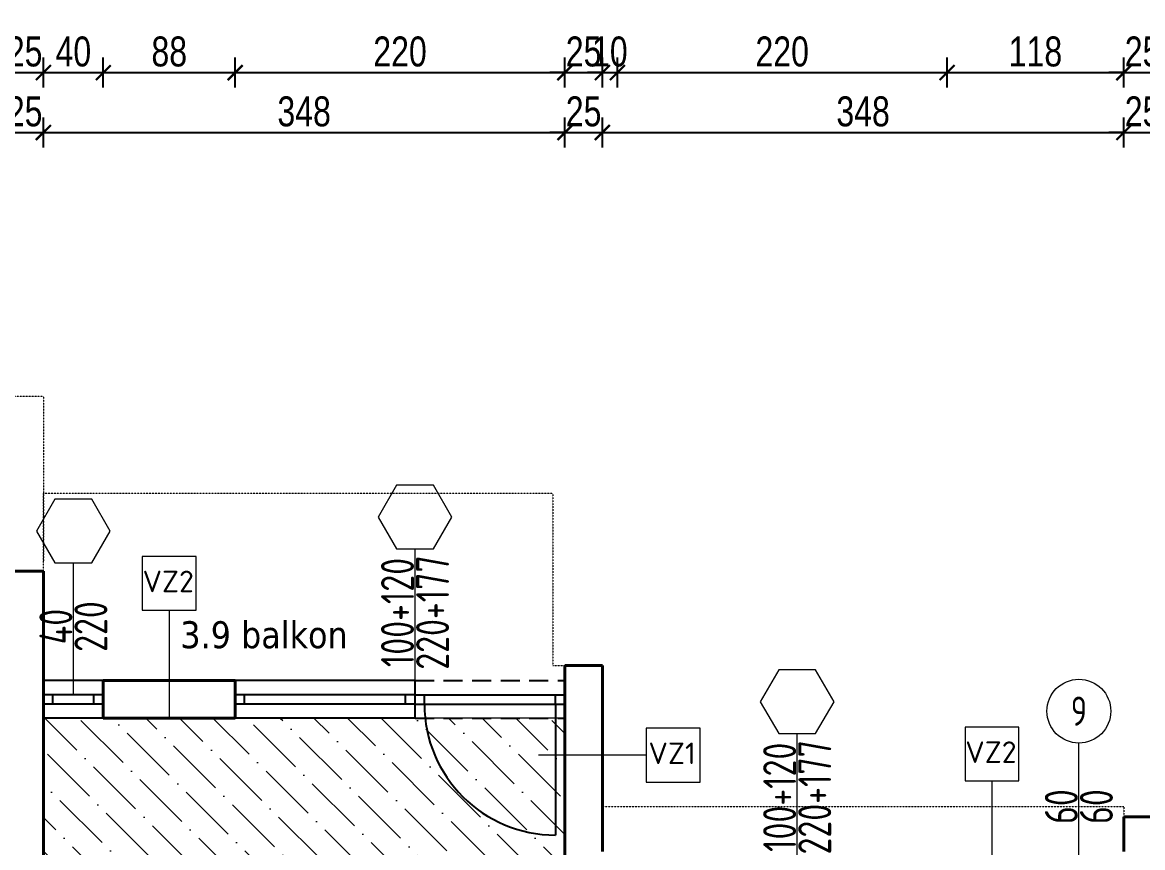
# Model space of a CAD drawing. Header units: millimetres. Extents: x 195897 to 285417, y -229751 to -116129.
# Drawn here: x 222031 to 222779, y -221976 to -221425 of the extents above; entities that cross this region are included whole.
import ezdxf
from ezdxf.enums import TextEntityAlignment as Align

# ---------------------------------------------------------------- set-up
doc = ezdxf.new("R2010")
doc.units = ezdxf.units.MM
doc.header["$PDMODE"] = 2
doc.linetypes.add('HIDDEN', pattern=[0.375, 0.25, -0.125])
doc.linetypes.add('HIDDENX2', pattern=[19.05, 12.7, -6.35])
doc.layers.get('0').update_dxf_attribs({"lineweight": 0})
doc.layers.get('Defpoints').update_dxf_attribs({"color": 250, "lineweight": 0})
for name, color, linetype, lineweight in [('05-podgled-tanko', 144, 'HIDDEN', 0), ('06-hatch_grijano', 30, 'Continuous', 0), ('07-kote', 70, 'Continuous', 9), ('09-oznaka stavke', 1, 'Continuous', 0), ('5-TX', 113, 'Continuous', 5), ('TP_01 - 0.50', 1, 'Continuous', 40)]:
    doc.layers.add(name, color=color, linetype=linetype, lineweight=lineweight)
for name, color, linetype in [('TP_Hidden', 8, 'HIDDENX2'), ('TP_Otvori', 8, 'Continuous'), ('TP_Otvori.block', 8, 'Continuous')]:
    doc.layers.add(name, color=color, linetype=linetype)
doc.styles.add('isocpeur', font='isocpeur.ttf')
doc.styles.add('OPIS', font='hrcom.shx', dxfattribs={"width": 0.8, "height": 20})
doc.styles.add('tahoma10', font='tahoma.ttf', dxfattribs={"height": 2})
doc.dimstyles.new('ISO-25', dxfattribs={"dimtxt": 20, "dimasz": 10, "dimexe": 10, "dimexo": 10, "dimgap": 4, "dimtad": 1, "dimdec": 0, "dimtxsty": 'OPIS', "dimblk": 'ARCHTICK', "dimcen": 10, "dimdle": 10, "dimadec": 0, "dimazin": 0, "dimtfac": 1, "dimtdec": 0, "dimtix": 1, "dimtmove": 0, "dimatfit": 3, "dimldrblk": 'ARCHTICK', "dimfxl": 10, "dimfxlon": 1, "dimarcsym": 0})

# ---------------------------------------------------------------- blocks, each defined once
blk = doc.blocks.new('*U664')
at = {"layer": 'TP_01 - 0.50'}
for p, q in [((0, 0), (0, -30)), ((48, 0), (48, -30))]:
    blk.add_line(p, q, dxfattribs=at)
at = {"layer": 'TP_Otvori'}
for p, q in [((0, 0), (48, 0)), ((0, -11.25), (48, -11.25)), ((7.5, -11.25), (7.5, -18.75)), ((40.5, -11.25), (40.5, -18.75)), ((0, -18.75), (48, -18.75)), ((0, -30), (48, -30))]:
    blk.add_line(p, q, dxfattribs=at)
blk = doc.blocks.new('_ArchTick')
at = {"color": 0, "linetype": 'ByBlock', "lineweight": 0, "const_width": 0.15}
blk.add_lwpolyline([(-0.5, -0.5), (0.5, 0.5)], dxfattribs=at)
blk = doc.blocks.new('*D821')
at = {"layer": '07-kote', "color": 0, "linetype": 'Continuous', "lineweight": -2, "ltscale": 0.5, "transparency": 16777216}
for p, q in [((222020.44, -221508.16), (222020.44, -221488.16)), ((222045.44, -221508.16), (222045.44, -221488.16)), ((222020.44, -221498.16), (222010.44, -221498.16)), ((222020.44, -221498.16), (222045.44, -221498.16)), ((222045.44, -221498.16), (222055.44, -221498.16))]:
    blk.add_line(p, q, dxfattribs=at)
at = {"layer": 'Defpoints', "color": 0, "linetype": 'Continuous', "ltscale": 0.5, "transparency": 16777216}
for p in [(222045.44, -221498.16), (222020.44, -221635.69), (222045.44, -221635.69)]:
    blk.add_point(p, dxfattribs=at)
at = {"layer": '07-kote', "color": 0, "linetype": 'Continuous', "lineweight": -2, "ltscale": 0.5, "transparency": 16777216, "xscale": 10, "yscale": 10, "zscale": 10}
blk.add_blockref('_ArchTick', (222020.44, -221498.16), dxfattribs=at)
at = {"layer": '07-kote', "color": 0, "linetype": 'Continuous', "lineweight": -2, "ltscale": 0.5, "transparency": 16777216, "xscale": 10, "yscale": 10, "zscale": 10, "rotation": 180}
blk.add_blockref('_ArchTick', (222045.44, -221498.16), dxfattribs=at)
at = {"layer": '07-kote', "color": 0, "linetype": 'Continuous', "lineweight": 15, "ltscale": 0.5, "transparency": 16777216, "insert": (222032.94, -221484.16), "char_height": 20, "attachment_point": 5, "style": 'OPIS'}
blk.add_mtext('25', dxfattribs=at)
blk = doc.blocks.new('*D822')
at = {"layer": '07-kote', "color": 0, "linetype": 'Continuous', "lineweight": -2, "ltscale": 0.5, "transparency": 16777216}
for p, q in [((222045.44, -221508.16), (222045.44, -221488.16)), ((222393.44, -221508.16), (222393.44, -221488.16)), ((222035.44, -221498.16), (222403.44, -221498.16))]:
    blk.add_line(p, q, dxfattribs=at)
at = {"layer": 'Defpoints', "color": 0, "linetype": 'Continuous', "ltscale": 0.5, "transparency": 16777216}
for p in [(222393.44, -221498.16), (222045.44, -221635.69), (222393.44, -221697.69)]:
    blk.add_point(p, dxfattribs=at)
at = {"layer": '07-kote', "color": 0, "linetype": 'Continuous', "lineweight": -2, "ltscale": 0.5, "transparency": 16777216, "xscale": 10, "yscale": 10, "zscale": 10, "rotation": 180}
blk.add_blockref('_ArchTick', (222045.44, -221498.16), dxfattribs=at)
at = {"layer": '07-kote', "color": 0, "linetype": 'Continuous', "lineweight": -2, "ltscale": 0.5, "transparency": 16777216, "xscale": 10, "yscale": 10, "zscale": 10}
blk.add_blockref('_ArchTick', (222393.44, -221498.16), dxfattribs=at)
at = {"layer": '07-kote', "color": 0, "linetype": 'Continuous', "lineweight": 15, "ltscale": 0.5, "transparency": 16777216, "insert": (222219.44, -221484.16), "char_height": 20, "attachment_point": 5, "style": 'OPIS'}
blk.add_mtext('348', dxfattribs=at)
blk = doc.blocks.new('*D823')
at = {"layer": '07-kote', "color": 0, "linetype": 'Continuous', "lineweight": -2, "ltscale": 0.5, "transparency": 16777216}
for p, q in [((222393.44, -221508.16), (222393.44, -221488.16)), ((222418.44, -221508.16), (222418.44, -221488.16)), ((222393.44, -221498.16), (222383.44, -221498.16)), ((222393.44, -221498.16), (222418.44, -221498.16)), ((222418.44, -221498.16), (222428.44, -221498.16))]:
    blk.add_line(p, q, dxfattribs=at)
at = {"layer": 'Defpoints', "color": 0, "linetype": 'Continuous', "ltscale": 0.5, "transparency": 16777216}
for p in [(222418.44, -221498.16), (222393.44, -221697.69), (222418.44, -221697.69)]:
    blk.add_point(p, dxfattribs=at)
at = {"layer": '07-kote', "color": 0, "linetype": 'Continuous', "lineweight": -2, "ltscale": 0.5, "transparency": 16777216, "xscale": 10, "yscale": 10, "zscale": 10}
blk.add_blockref('_ArchTick', (222393.44, -221498.16), dxfattribs=at)
at = {"layer": '07-kote', "color": 0, "linetype": 'Continuous', "lineweight": -2, "ltscale": 0.5, "transparency": 16777216, "xscale": 10, "yscale": 10, "zscale": 10, "rotation": 180}
blk.add_blockref('_ArchTick', (222418.44, -221498.16), dxfattribs=at)
at = {"layer": '07-kote', "color": 0, "linetype": 'Continuous', "lineweight": 15, "ltscale": 0.5, "transparency": 16777216, "insert": (222405.94, -221484.16), "char_height": 20, "attachment_point": 5, "style": 'OPIS'}
blk.add_mtext('25', dxfattribs=at)
blk = doc.blocks.new('*D824')
at = {"layer": '07-kote', "color": 0, "linetype": 'Continuous', "lineweight": -2, "ltscale": 0.5, "transparency": 16777216}
for p, q in [((222418.44, -221508.16), (222418.44, -221488.16)), ((222766.44, -221508.16), (222766.44, -221488.16)), ((222408.44, -221498.16), (222776.44, -221498.16))]:
    blk.add_line(p, q, dxfattribs=at)
at = {"layer": 'Defpoints', "color": 0, "linetype": 'Continuous', "ltscale": 0.5, "transparency": 16777216}
for p in [(222766.44, -221498.16), (222418.44, -221697.69), (222766.44, -221803.69)]:
    blk.add_point(p, dxfattribs=at)
at = {"layer": '07-kote', "color": 0, "linetype": 'Continuous', "lineweight": -2, "ltscale": 0.5, "transparency": 16777216, "xscale": 10, "yscale": 10, "zscale": 10, "rotation": 180}
blk.add_blockref('_ArchTick', (222418.44, -221498.16), dxfattribs=at)
at = {"layer": '07-kote', "color": 0, "linetype": 'Continuous', "lineweight": -2, "ltscale": 0.5, "transparency": 16777216, "xscale": 10, "yscale": 10, "zscale": 10}
blk.add_blockref('_ArchTick', (222766.44, -221498.16), dxfattribs=at)
at = {"layer": '07-kote', "color": 0, "linetype": 'Continuous', "lineweight": 15, "ltscale": 0.5, "transparency": 16777216, "insert": (222592.44, -221484.16), "char_height": 20, "attachment_point": 5, "style": 'OPIS'}
blk.add_mtext('348', dxfattribs=at)
blk = doc.blocks.new('*D825')
at = {"layer": '07-kote', "color": 0, "linetype": 'Continuous', "lineweight": -2, "ltscale": 0.5, "transparency": 16777216}
for p, q in [((222766.44, -221508.16), (222766.44, -221488.16)), ((222791.44, -221508.16), (222791.44, -221488.16)), ((222766.44, -221498.16), (222756.44, -221498.16)), ((222766.44, -221498.16), (222791.44, -221498.16)), ((222791.44, -221498.16), (222801.44, -221498.16))]:
    blk.add_line(p, q, dxfattribs=at)
at = {"layer": 'Defpoints', "color": 0, "linetype": 'Continuous', "ltscale": 0.5, "transparency": 16777216}
for p in [(222791.44, -221498.16), (222766.44, -221803.69), (222791.44, -221803.69)]:
    blk.add_point(p, dxfattribs=at)
at = {"layer": '07-kote', "color": 0, "linetype": 'Continuous', "lineweight": -2, "ltscale": 0.5, "transparency": 16777216, "xscale": 10, "yscale": 10, "zscale": 10}
blk.add_blockref('_ArchTick', (222766.44, -221498.16), dxfattribs=at)
at = {"layer": '07-kote', "color": 0, "linetype": 'Continuous', "lineweight": -2, "ltscale": 0.5, "transparency": 16777216, "xscale": 10, "yscale": 10, "zscale": 10, "rotation": 180}
blk.add_blockref('_ArchTick', (222791.44, -221498.16), dxfattribs=at)
at = {"layer": '07-kote', "color": 0, "linetype": 'Continuous', "lineweight": 15, "ltscale": 0.5, "transparency": 16777216, "insert": (222778.94, -221484.16), "char_height": 20, "attachment_point": 5, "style": 'OPIS'}
blk.add_mtext('25', dxfattribs=at)
blk = doc.blocks.new('*D872')
at = {"layer": '07-kote', "color": 0, "linetype": 'Continuous', "lineweight": -2, "ltscale": 0.5, "transparency": 16777216}
for p, q in [((222020.44, -221468.16), (222020.44, -221448.16)), ((222045.44, -221468.16), (222045.44, -221448.16)), ((222020.44, -221458.16), (222010.44, -221458.16)), ((222020.44, -221458.16), (222045.44, -221458.16)), ((222045.44, -221458.16), (222055.44, -221458.16))]:
    blk.add_line(p, q, dxfattribs=at)
at = {"layer": 'Defpoints', "color": 0, "linetype": 'Continuous', "ltscale": 0.5, "transparency": 16777216}
for p in [(222045.44, -221458.16), (222020.44, -221645.78), (222045.44, -221645.78)]:
    blk.add_point(p, dxfattribs=at)
at = {"layer": '07-kote', "color": 0, "linetype": 'Continuous', "lineweight": -2, "ltscale": 0.5, "transparency": 16777216, "xscale": 10, "yscale": 10, "zscale": 10}
blk.add_blockref('_ArchTick', (222020.44, -221458.16), dxfattribs=at)
at = {"layer": '07-kote', "color": 0, "linetype": 'Continuous', "lineweight": -2, "ltscale": 0.5, "transparency": 16777216, "xscale": 10, "yscale": 10, "zscale": 10, "rotation": 180}
blk.add_blockref('_ArchTick', (222045.44, -221458.16), dxfattribs=at)
at = {"layer": '07-kote', "color": 0, "linetype": 'Continuous', "lineweight": 15, "ltscale": 0.5, "transparency": 16777216, "insert": (222032.94, -221444.16), "char_height": 20, "attachment_point": 5, "style": 'OPIS'}
blk.add_mtext('25', dxfattribs=at)
blk = doc.blocks.new('*D873')
at = {"layer": '07-kote', "color": 0, "linetype": 'Continuous', "lineweight": -2, "ltscale": 0.5, "transparency": 16777216}
for p, q in [((222045.44, -221468.16), (222045.44, -221448.16)), ((222085.44, -221468.16), (222085.44, -221448.16)), ((222035.44, -221458.16), (222095.44, -221458.16))]:
    blk.add_line(p, q, dxfattribs=at)
at = {"layer": 'Defpoints', "color": 0, "linetype": 'Continuous', "ltscale": 0.5, "transparency": 16777216}
for p in [(222085.44, -221458.16), (222045.44, -221645.78), (222085.44, -221722.78)]:
    blk.add_point(p, dxfattribs=at)
at = {"layer": '07-kote', "color": 0, "linetype": 'Continuous', "lineweight": -2, "ltscale": 0.5, "transparency": 16777216, "xscale": 10, "yscale": 10, "zscale": 10, "rotation": 180}
blk.add_blockref('_ArchTick', (222045.44, -221458.16), dxfattribs=at)
at = {"layer": '07-kote', "color": 0, "linetype": 'Continuous', "lineweight": -2, "ltscale": 0.5, "transparency": 16777216, "xscale": 10, "yscale": 10, "zscale": 10}
blk.add_blockref('_ArchTick', (222085.44, -221458.16), dxfattribs=at)
at = {"layer": '07-kote', "color": 0, "linetype": 'Continuous', "lineweight": 15, "ltscale": 0.5, "transparency": 16777216, "insert": (222065.44, -221444.16), "char_height": 20, "attachment_point": 5, "style": 'OPIS'}
blk.add_mtext('40', dxfattribs=at)
blk = doc.blocks.new('*D874')
at = {"layer": '07-kote', "color": 0, "linetype": 'Continuous', "lineweight": -2, "ltscale": 0.5, "transparency": 16777216}
for p, q in [((222085.44, -221468.16), (222085.44, -221448.16)), ((222173.44, -221468.16), (222173.44, -221448.16)), ((222075.44, -221458.16), (222183.44, -221458.16))]:
    blk.add_line(p, q, dxfattribs=at)
at = {"layer": 'Defpoints', "color": 0, "linetype": 'Continuous', "ltscale": 0.5, "transparency": 16777216}
for p in [(222173.44, -221458.16), (222085.44, -221722.78), (222173.44, -221722.78)]:
    blk.add_point(p, dxfattribs=at)
at = {"layer": '07-kote', "color": 0, "linetype": 'Continuous', "lineweight": -2, "ltscale": 0.5, "transparency": 16777216, "xscale": 10, "yscale": 10, "zscale": 10, "rotation": 180}
blk.add_blockref('_ArchTick', (222085.44, -221458.16), dxfattribs=at)
at = {"layer": '07-kote', "color": 0, "linetype": 'Continuous', "lineweight": -2, "ltscale": 0.5, "transparency": 16777216, "xscale": 10, "yscale": 10, "zscale": 10}
blk.add_blockref('_ArchTick', (222173.44, -221458.16), dxfattribs=at)
at = {"layer": '07-kote', "color": 0, "linetype": 'Continuous', "lineweight": 15, "ltscale": 0.5, "transparency": 16777216, "insert": (222129.44, -221444.16), "char_height": 20, "attachment_point": 5, "style": 'OPIS'}
blk.add_mtext('88', dxfattribs=at)
blk = doc.blocks.new('*D875')
at = {"layer": '07-kote', "color": 0, "linetype": 'Continuous', "lineweight": -2, "ltscale": 0.5, "transparency": 16777216}
for p, q in [((222173.44, -221468.16), (222173.44, -221448.16)), ((222393.44, -221468.16), (222393.44, -221448.16)), ((222163.44, -221458.16), (222403.44, -221458.16))]:
    blk.add_line(p, q, dxfattribs=at)
at = {"layer": 'Defpoints', "color": 0, "linetype": 'Continuous', "ltscale": 0.5, "transparency": 16777216}
for p in [(222393.44, -221458.16), (222393.44, -221707.78), (222173.44, -221722.78)]:
    blk.add_point(p, dxfattribs=at)
at = {"layer": '07-kote', "color": 0, "linetype": 'Continuous', "lineweight": -2, "ltscale": 0.5, "transparency": 16777216, "xscale": 10, "yscale": 10, "zscale": 10, "rotation": 180}
blk.add_blockref('_ArchTick', (222173.44, -221458.16), dxfattribs=at)
at = {"layer": '07-kote', "color": 0, "linetype": 'Continuous', "lineweight": -2, "ltscale": 0.5, "transparency": 16777216, "xscale": 10, "yscale": 10, "zscale": 10}
blk.add_blockref('_ArchTick', (222393.44, -221458.16), dxfattribs=at)
at = {"layer": '07-kote', "color": 0, "linetype": 'Continuous', "lineweight": 15, "ltscale": 0.5, "transparency": 16777216, "insert": (222283.44, -221444.16), "char_height": 20, "attachment_point": 5, "style": 'OPIS'}
blk.add_mtext('220', dxfattribs=at)
blk = doc.blocks.new('*D876')
at = {"layer": '07-kote', "color": 0, "linetype": 'Continuous', "lineweight": -2, "ltscale": 0.5, "transparency": 16777216}
for p, q in [((222393.44, -221468.16), (222393.44, -221448.16)), ((222418.44, -221468.16), (222418.44, -221448.16)), ((222393.44, -221458.16), (222383.44, -221458.16)), ((222393.44, -221458.16), (222418.44, -221458.16)), ((222418.44, -221458.16), (222428.44, -221458.16))]:
    blk.add_line(p, q, dxfattribs=at)
at = {"layer": 'Defpoints', "color": 0, "linetype": 'Continuous', "ltscale": 0.5, "transparency": 16777216}
for p in [(222418.44, -221458.16), (222393.44, -221707.78), (222418.44, -221707.78)]:
    blk.add_point(p, dxfattribs=at)
at = {"layer": '07-kote', "color": 0, "linetype": 'Continuous', "lineweight": -2, "ltscale": 0.5, "transparency": 16777216, "xscale": 10, "yscale": 10, "zscale": 10}
blk.add_blockref('_ArchTick', (222393.44, -221458.16), dxfattribs=at)
at = {"layer": '07-kote', "color": 0, "linetype": 'Continuous', "lineweight": -2, "ltscale": 0.5, "transparency": 16777216, "xscale": 10, "yscale": 10, "zscale": 10, "rotation": 180}
blk.add_blockref('_ArchTick', (222418.44, -221458.16), dxfattribs=at)
at = {"layer": '07-kote', "color": 0, "linetype": 'Continuous', "lineweight": 15, "ltscale": 0.5, "transparency": 16777216, "insert": (222405.94, -221444.16), "char_height": 20, "attachment_point": 5, "style": 'OPIS'}
blk.add_mtext('25', dxfattribs=at)
blk = doc.blocks.new('*D877')
at = {"layer": '07-kote', "color": 0, "linetype": 'Continuous', "lineweight": -2, "ltscale": 0.5, "transparency": 16777216}
for p, q in [((222428.44, -221468.16), (222428.44, -221448.16)), ((222648.44, -221468.16), (222648.44, -221448.16)), ((222418.44, -221458.16), (222658.44, -221458.16))]:
    blk.add_line(p, q, dxfattribs=at)
at = {"layer": 'Defpoints', "color": 0, "linetype": 'Continuous', "ltscale": 0.5, "transparency": 16777216}
for p in [(222648.44, -221458.16), (222428.44, -221707.78), (222648.44, -221862.78)]:
    blk.add_point(p, dxfattribs=at)
at = {"layer": '07-kote', "color": 0, "linetype": 'Continuous', "lineweight": -2, "ltscale": 0.5, "transparency": 16777216, "xscale": 10, "yscale": 10, "zscale": 10, "rotation": 180}
blk.add_blockref('_ArchTick', (222428.44, -221458.16), dxfattribs=at)
at = {"layer": '07-kote', "color": 0, "linetype": 'Continuous', "lineweight": -2, "ltscale": 0.5, "transparency": 16777216, "xscale": 10, "yscale": 10, "zscale": 10}
blk.add_blockref('_ArchTick', (222648.44, -221458.16), dxfattribs=at)
at = {"layer": '07-kote', "color": 0, "linetype": 'Continuous', "lineweight": 15, "ltscale": 0.5, "transparency": 16777216, "insert": (222538.44, -221444.16), "char_height": 20, "attachment_point": 5, "style": 'OPIS'}
blk.add_mtext('220', dxfattribs=at)
blk = doc.blocks.new('*D878')
at = {"layer": '07-kote', "color": 0, "linetype": 'Continuous', "lineweight": -2, "ltscale": 0.5, "transparency": 16777216}
for p, q in [((222648.44, -221468.16), (222648.44, -221448.16)), ((222766.44, -221468.16), (222766.44, -221448.16)), ((222638.44, -221458.16), (222776.44, -221458.16))]:
    blk.add_line(p, q, dxfattribs=at)
at = {"layer": 'Defpoints', "color": 0, "linetype": 'Continuous', "ltscale": 0.5, "transparency": 16777216}
for p in [(222766.44, -221458.16), (222766.44, -221813.78), (222648.44, -221978.17)]:
    blk.add_point(p, dxfattribs=at)
at = {"layer": '07-kote', "color": 0, "linetype": 'Continuous', "lineweight": -2, "ltscale": 0.5, "transparency": 16777216, "xscale": 10, "yscale": 10, "zscale": 10, "rotation": 180}
blk.add_blockref('_ArchTick', (222648.44, -221458.16), dxfattribs=at)
at = {"layer": '07-kote', "color": 0, "linetype": 'Continuous', "lineweight": -2, "ltscale": 0.5, "transparency": 16777216, "xscale": 10, "yscale": 10, "zscale": 10}
blk.add_blockref('_ArchTick', (222766.44, -221458.16), dxfattribs=at)
at = {"layer": '07-kote', "color": 0, "linetype": 'Continuous', "lineweight": 15, "ltscale": 0.5, "transparency": 16777216, "insert": (222707.44, -221444.16), "char_height": 20, "attachment_point": 5, "style": 'OPIS'}
blk.add_mtext('118', dxfattribs=at)
blk = doc.blocks.new('*D879')
at = {"layer": '07-kote', "color": 0, "linetype": 'Continuous', "lineweight": -2, "ltscale": 0.5, "transparency": 16777216}
for p, q in [((222766.44, -221468.16), (222766.44, -221448.16)), ((222791.44, -221468.16), (222791.44, -221448.16)), ((222766.44, -221458.16), (222756.44, -221458.16)), ((222766.44, -221458.16), (222791.44, -221458.16)), ((222791.44, -221458.16), (222801.44, -221458.16))]:
    blk.add_line(p, q, dxfattribs=at)
at = {"layer": 'Defpoints', "color": 0, "linetype": 'Continuous', "ltscale": 0.5, "transparency": 16777216}
for p in [(222791.44, -221458.16), (222766.44, -221813.78), (222791.44, -221813.78)]:
    blk.add_point(p, dxfattribs=at)
at = {"layer": '07-kote', "color": 0, "linetype": 'Continuous', "lineweight": -2, "ltscale": 0.5, "transparency": 16777216, "xscale": 10, "yscale": 10, "zscale": 10}
blk.add_blockref('_ArchTick', (222766.44, -221458.16), dxfattribs=at)
at = {"layer": '07-kote', "color": 0, "linetype": 'Continuous', "lineweight": -2, "ltscale": 0.5, "transparency": 16777216, "xscale": 10, "yscale": 10, "zscale": 10, "rotation": 180}
blk.add_blockref('_ArchTick', (222791.44, -221458.16), dxfattribs=at)
at = {"layer": '07-kote', "color": 0, "linetype": 'Continuous', "lineweight": 15, "ltscale": 0.5, "transparency": 16777216, "insert": (222778.94, -221444.16), "char_height": 20, "attachment_point": 5, "style": 'OPIS'}
blk.add_mtext('25', dxfattribs=at)
blk = doc.blocks.new('*D1281')
at = {"layer": '07-kote', "color": 0, "linetype": 'ByBlock', "lineweight": -2, "ltscale": 5, "transparency": 16777216}
for p, q in [((223736.17, -221664.17), (223736.17, -221874.17)), ((223726.17, -221674.17), (223746.17, -221674.17)), ((223726.17, -221864.17), (223746.17, -221864.17))]:
    blk.add_line(p, q, dxfattribs=at)
at = {"layer": 'Defpoints', "color": 0, "linetype": 'ByBlock', "ltscale": 5, "transparency": 16777216}
for p in [(222045.44, -221674.17), (222045.44, -221864.17), (223736.17, -221864.17)]:
    blk.add_point(p, dxfattribs=at)
at = {"layer": '07-kote', "color": 0, "linetype": 'ByBlock', "lineweight": -2, "ltscale": 5, "transparency": 16777216, "xscale": 10, "yscale": 10, "zscale": 10}
for p, rotation in [((223736.17, -221674.17), 90), ((223736.17, -221864.17), 270)]:
    blk.add_blockref('_ArchTick', p, dxfattribs=dict(at, rotation=rotation))
at = {"layer": '07-kote', "color": 0, "linetype": 'ByBlock', "ltscale": 5, "transparency": 16777216, "insert": (223722.17, -221769.17), "char_height": 20, "attachment_point": 5, "rotation": 90, "style": 'OPIS'}
blk.add_mtext('190', dxfattribs=at)
blk = doc.blocks.new('*D1282')
at = {"layer": '07-kote', "color": 0, "linetype": 'ByBlock', "lineweight": -2, "ltscale": 5, "transparency": 16777216}
for p, q in [((223736.17, -221864.17), (223736.17, -221854.17)), ((223726.17, -221864.17), (223746.17, -221864.17)), ((223736.17, -221864.17), (223736.17, -221889.17)), ((223726.17, -221889.17), (223746.17, -221889.17)), ((223736.17, -221889.17), (223736.17, -221899.17))]:
    blk.add_line(p, q, dxfattribs=at)
at = {"layer": 'Defpoints', "color": 0, "linetype": 'ByBlock', "ltscale": 5, "transparency": 16777216}
for p in [(222045.44, -221864.17), (222173.44, -221889.17), (223736.17, -221889.17)]:
    blk.add_point(p, dxfattribs=at)
at = {"layer": '07-kote', "color": 0, "linetype": 'ByBlock', "lineweight": -2, "ltscale": 5, "transparency": 16777216, "xscale": 10, "yscale": 10, "zscale": 10}
for p, rotation in [((223736.17, -221864.17), 270), ((223736.17, -221889.17), 90)]:
    blk.add_blockref('_ArchTick', p, dxfattribs=dict(at, rotation=rotation))
at = {"layer": '07-kote', "color": 0, "linetype": 'ByBlock', "ltscale": 5, "transparency": 16777216, "insert": (223722.17, -221876.67), "char_height": 20, "attachment_point": 5, "rotation": 90, "style": 'OPIS'}
blk.add_mtext('25', dxfattribs=at)
blk = doc.blocks.new('*D1283')
at = {"layer": '07-kote', "color": 0, "linetype": 'ByBlock', "lineweight": -2, "ltscale": 5, "transparency": 16777216}
for p, q in [((223736.17, -221879.17), (223736.17, -221972.17)), ((223726.17, -221889.17), (223746.17, -221889.17)), ((223726.17, -221962.17), (223746.17, -221962.17))]:
    blk.add_line(p, q, dxfattribs=at)
at = {"layer": 'Defpoints', "color": 0, "linetype": 'ByBlock', "ltscale": 5, "transparency": 16777216}
for p in [(222173.44, -221889.17), (223055.44, -221962.17), (223736.17, -221962.17)]:
    blk.add_point(p, dxfattribs=at)
at = {"layer": '07-kote', "color": 0, "linetype": 'ByBlock', "lineweight": -2, "ltscale": 5, "transparency": 16777216, "xscale": 10, "yscale": 10, "zscale": 10}
for p, rotation in [((223736.17, -221889.17), 90), ((223736.17, -221962.17), 270)]:
    blk.add_blockref('_ArchTick', p, dxfattribs=dict(at, rotation=rotation))
at = {"layer": '07-kote', "color": 0, "linetype": 'ByBlock', "ltscale": 5, "transparency": 16777216, "insert": (223722.17, -221925.67), "char_height": 20, "attachment_point": 5, "rotation": 90, "style": 'OPIS'}
blk.add_mtext('73', dxfattribs=at)
blk = doc.blocks.new('*D1298')
at = {"layer": '07-kote', "color": 0, "linetype": 'ByBlock', "lineweight": -2, "ltscale": 5, "transparency": 16777216}
for p, q in [((223776.17, -221664.17), (223776.17, -221801.17)), ((223766.17, -221674.17), (223786.17, -221674.17)), ((223766.17, -221791.17), (223786.17, -221791.17))]:
    blk.add_line(p, q, dxfattribs=at)
at = {"layer": 'Defpoints', "color": 0, "linetype": 'ByBlock', "ltscale": 5, "transparency": 16777216}
for p in [(222045.44, -221674.17), (222045.44, -221791.17), (223776.17, -221791.17)]:
    blk.add_point(p, dxfattribs=at)
at = {"layer": '07-kote', "color": 0, "linetype": 'ByBlock', "lineweight": -2, "ltscale": 5, "transparency": 16777216, "xscale": 10, "yscale": 10, "zscale": 10}
for p, rotation in [((223776.17, -221674.17), 90), ((223776.17, -221791.17), 270)]:
    blk.add_blockref('_ArchTick', p, dxfattribs=dict(at, rotation=rotation))
at = {"layer": '07-kote', "color": 0, "linetype": 'ByBlock', "ltscale": 5, "transparency": 16777216, "insert": (223762.17, -221732.67), "char_height": 20, "attachment_point": 5, "rotation": 90, "style": 'OPIS'}
blk.add_mtext('117', dxfattribs=at)
blk = doc.blocks.new('*D1299')
at = {"layer": '07-kote', "color": 0, "linetype": 'ByBlock', "lineweight": -2, "ltscale": 5, "transparency": 16777216}
for p, q in [((223776.17, -221781.17), (223776.17, -221973.17)), ((223766.17, -221791.17), (223786.17, -221791.17)), ((223766.17, -221963.17), (223786.17, -221963.17))]:
    blk.add_line(p, q, dxfattribs=at)
at = {"layer": 'Defpoints', "color": 0, "linetype": 'ByBlock', "ltscale": 5, "transparency": 16777216}
for p in [(222045.44, -221791.17), (223535.44, -221963.17), (223776.17, -221963.17)]:
    blk.add_point(p, dxfattribs=at)
at = {"layer": '07-kote', "color": 0, "linetype": 'ByBlock', "lineweight": -2, "ltscale": 5, "transparency": 16777216, "xscale": 10, "yscale": 10, "zscale": 10}
for p, rotation in [((223776.17, -221791.17), 90), ((223776.17, -221963.17), 270)]:
    blk.add_blockref('_ArchTick', p, dxfattribs=dict(at, rotation=rotation))
at = {"layer": '07-kote', "color": 0, "linetype": 'ByBlock', "ltscale": 5, "transparency": 16777216, "insert": (223762.17, -221877.17), "char_height": 20, "attachment_point": 5, "rotation": 90, "style": 'OPIS'}
blk.add_mtext('172', dxfattribs=at)
blk = doc.blocks.new('*D1313')
at = {"layer": '07-kote', "color": 0, "linetype": 'ByBlock', "lineweight": -2, "ltscale": 5, "transparency": 16777216}
for p, q in [((223816.17, -221664.17), (223816.17, -221801.17)), ((223806.17, -221674.17), (223826.17, -221674.17)), ((223806.17, -221791.17), (223826.17, -221791.17))]:
    blk.add_line(p, q, dxfattribs=at)
at = {"layer": 'Defpoints', "color": 0, "linetype": 'ByBlock', "ltscale": 5, "transparency": 16777216}
for p in [(222045.44, -221674.17), (222045.44, -221791.17), (223816.17, -221791.17)]:
    blk.add_point(p, dxfattribs=at)
at = {"layer": '07-kote', "color": 0, "linetype": 'ByBlock', "lineweight": -2, "ltscale": 5, "transparency": 16777216, "xscale": 10, "yscale": 10, "zscale": 10}
for p, rotation in [((223816.17, -221674.17), 90), ((223816.17, -221791.17), 270)]:
    blk.add_blockref('_ArchTick', p, dxfattribs=dict(at, rotation=rotation))
at = {"layer": '07-kote', "color": 0, "linetype": 'ByBlock', "ltscale": 5, "transparency": 16777216, "insert": (223802.17, -221732.67), "char_height": 20, "attachment_point": 5, "rotation": 90, "style": 'OPIS'}
blk.add_mtext('117', dxfattribs=at)
blk = doc.blocks.new('*D1314')
at = {"layer": '07-kote', "color": 0, "linetype": 'ByBlock', "lineweight": -2, "ltscale": 5, "transparency": 16777216}
for p, q in [((223816.17, -221781.17), (223816.17, -221973.17)), ((223806.17, -221791.17), (223826.17, -221791.17)), ((223806.17, -221963.17), (223826.17, -221963.17))]:
    blk.add_line(p, q, dxfattribs=at)
at = {"layer": 'Defpoints', "color": 0, "linetype": 'ByBlock', "ltscale": 5, "transparency": 16777216}
for p in [(222045.44, -221791.17), (223535.44, -221963.17), (223816.17, -221963.17)]:
    blk.add_point(p, dxfattribs=at)
at = {"layer": '07-kote', "color": 0, "linetype": 'ByBlock', "lineweight": -2, "ltscale": 5, "transparency": 16777216, "xscale": 10, "yscale": 10, "zscale": 10}
for p, rotation in [((223816.17, -221791.17), 90), ((223816.17, -221963.17), 270)]:
    blk.add_blockref('_ArchTick', p, dxfattribs=dict(at, rotation=rotation))
at = {"layer": '07-kote', "color": 0, "linetype": 'ByBlock', "ltscale": 5, "transparency": 16777216, "insert": (223802.17, -221877.17), "char_height": 20, "attachment_point": 5, "rotation": 90, "style": 'OPIS'}
blk.add_mtext('172', dxfattribs=at)
blk = doc.blocks.new('*D1325')
at = {"layer": '07-kote', "color": 0, "linetype": 'ByBlock', "lineweight": -2, "ltscale": 5, "transparency": 16777216}
for p, q in [((223856.17, -221664.17), (223856.17, -221973.17)), ((223846.17, -221674.17), (223866.17, -221674.17)), ((223846.17, -221963.17), (223866.17, -221963.17))]:
    blk.add_line(p, q, dxfattribs=at)
at = {"layer": 'Defpoints', "color": 0, "linetype": 'ByBlock', "ltscale": 5, "transparency": 16777216}
for p in [(222045.44, -221674.17), (223535.44, -221963.17), (223856.17, -221963.17)]:
    blk.add_point(p, dxfattribs=at)
at = {"layer": '07-kote', "color": 0, "linetype": 'ByBlock', "lineweight": -2, "ltscale": 5, "transparency": 16777216, "xscale": 10, "yscale": 10, "zscale": 10}
for p, rotation in [((223856.17, -221674.17), 90), ((223856.17, -221963.17), 270)]:
    blk.add_blockref('_ArchTick', p, dxfattribs=dict(at, rotation=rotation))
at = {"layer": '07-kote', "color": 0, "linetype": 'ByBlock', "ltscale": 5, "transparency": 16777216, "insert": (223842.17, -221818.67), "char_height": 20, "attachment_point": 5, "rotation": 90, "style": 'OPIS'}
blk.add_mtext('289', dxfattribs=at)
blk = doc.blocks.new('*D1372')
at = {"layer": '07-kote', "color": 0, "linetype": 'ByBlock', "lineweight": -2, "ltscale": 5, "transparency": 16777216}
for p, q in [((222418.44, -221468.16), (222418.44, -221448.16)), ((222428.44, -221468.16), (222428.44, -221448.16)), ((222418.44, -221458.16), (222408.44, -221458.16)), ((222418.44, -221458.16), (222428.44, -221458.16)), ((222428.44, -221458.16), (222438.44, -221458.16))]:
    blk.add_line(p, q, dxfattribs=at)
at = {"layer": 'Defpoints', "color": 0, "linetype": 'ByBlock', "ltscale": 5, "transparency": 16777216}
for p in [(222428.44, -221458.16), (222418.44, -221978.17), (222428.44, -221978.17)]:
    blk.add_point(p, dxfattribs=at)
at = {"layer": '07-kote', "color": 0, "linetype": 'ByBlock', "lineweight": -2, "ltscale": 5, "transparency": 16777216, "xscale": 10, "yscale": 10, "zscale": 10}
blk.add_blockref('_ArchTick', (222418.44, -221458.16), dxfattribs=at)
at = {"layer": '07-kote', "color": 0, "linetype": 'ByBlock', "lineweight": -2, "ltscale": 5, "transparency": 16777216, "xscale": 10, "yscale": 10, "zscale": 10, "rotation": 180}
blk.add_blockref('_ArchTick', (222428.44, -221458.16), dxfattribs=at)
at = {"layer": '07-kote', "color": 0, "linetype": 'ByBlock', "ltscale": 5, "transparency": 16777216, "insert": (222423.44, -221444.16), "char_height": 20, "attachment_point": 5, "style": 'OPIS'}
blk.add_mtext('10', dxfattribs=at)
blk = doc.blocks.new('*D1375')
at = {"layer": '07-kote', "color": 0, "linetype": 'ByBlock', "lineweight": -2, "ltscale": 5, "transparency": 16777216}
for p, q in [((220901.44, -221428.16), (220901.44, -221408.16)), ((223535.44, -221428.16), (223535.44, -221408.16)), ((220891.44, -221418.16), (223545.44, -221418.16))]:
    blk.add_line(p, q, dxfattribs=at)
at = {"layer": 'Defpoints', "color": 0, "linetype": 'ByBlock', "ltscale": 5, "transparency": 16777216}
for p in [(223535.44, -221418.16), (220901.44, -221448.16), (223535.44, -221448.16)]:
    blk.add_point(p, dxfattribs=at)
at = {"layer": '07-kote', "color": 0, "linetype": 'ByBlock', "lineweight": -2, "ltscale": 5, "transparency": 16777216, "xscale": 10, "yscale": 10, "zscale": 10, "rotation": 180}
blk.add_blockref('_ArchTick', (220901.44, -221418.16), dxfattribs=at)
at = {"layer": '07-kote', "color": 0, "linetype": 'ByBlock', "lineweight": -2, "ltscale": 5, "transparency": 16777216, "xscale": 10, "yscale": 10, "zscale": 10}
blk.add_blockref('_ArchTick', (223535.44, -221418.16), dxfattribs=at)
at = {"layer": '07-kote', "color": 0, "linetype": 'ByBlock', "ltscale": 5, "transparency": 16777216, "insert": (222218.44, -221404.16), "char_height": 20, "attachment_point": 5, "style": 'OPIS'}
blk.add_mtext('2634', dxfattribs=at)
blk = doc.blocks.new('*U65')
at = {"ltscale": 0.1}
blk.add_line((0.125, 0.375), (0.625, 0.375), dxfattribs=at)
blk.add_lwpolyline([(-0.125, 0.25), (-0.125, 0.5), (0.125, 0.5), (0.125, 0.25)], close=True, dxfattribs=at)
at = {"style": 'isocpeur'}
blk.add_attdef('sl', text='', height=0.1, dxfattribs=at).set_placement((0.005, 0.3336), align=Align.CENTER)
blk = doc.blocks.new('*U64')
at = {"ltscale": 0.1}
blk.add_line((0, 0.25), (0, -0.25), dxfattribs=at)
blk.add_lwpolyline([(-0.125, 0.5), (0.125, 0.5), (0.125, 0.25), (-0.125, 0.25)], close=True, dxfattribs=at)
at = {"style": 'isocpeur'}
blk.add_attdef('sl', text='', height=0.1, dxfattribs=at).set_placement((0.005, 0.3336), align=Align.CENTER)
blk = doc.blocks.new('*U1891')
blk.add_lwpolyline([(0, 31.05), (0, -59.18)])
blk.add_lwpolyline([(-12.61, -59.18), (-25.22, -81.02), (-12.61, -102.86), (12.61, -102.86), (25.22, -81.02), (12.61, -59.18)], close=True)
at = {"style": 'isocpeur', "width": 0.75}
for tag, p in [('VIS', (-12, -15.62)), ('SIR', (12, -15.62))]:
    blk.add_attdef(tag, text='', height=15, rotation=270, dxfattribs=at).set_placement(p, align=Align.MIDDLE)
blk.add_attdef('BR', text='', height=20, rotation=180, dxfattribs=at).set_placement((0, -81.02), align=Align.MIDDLE_CENTER)
blk = doc.blocks.new('*U1892')
blk.add_lwpolyline([(0, 31.05), (0, -59.18)])
blk.add_circle((0, -81.02), 21.84)
at = {"style": 'isocpeur', "width": 0.75}
for tag, p in [('VIS', (-12, -15.62)), ('SIR', (12, -15.62))]:
    blk.add_attdef(tag, text='', height=15, rotation=270, dxfattribs=at).set_placement(p, align=Align.MIDDLE)
blk.add_attdef('BR', text='', height=20, rotation=180, dxfattribs=at).set_placement((0, -81.02), align=Align.MIDDLE_CENTER)

msp = doc.modelspace()

# ---------------------------------------------------------------- hatches: boundary and pattern name
at = {"layer": '06-hatch_grijano'}
h = msp.add_hatch(dxfattribs=at)
h.set_pattern_fill('ANSI36', color=256, scale=5, angle=270, style=0)
h.paths.add_polyline_path([(222045.44, -222389.17), (222393.44, -222389.17), (222393.44, -221889.17), (222045.44, -221889.17)])
h.paths.add_polyline_path([(222127.61, -222190.4), (222346.13, -222190.4), (222346.13, -222151.51), (222127.61, -222151.51)], flags=24)

# ---------------------------------------------------------------- linework, layer by layer
at = {"layer": '05-podgled-tanko'}
for p, q in [((221647.44, -221674.17), (222045.44, -221674.17)), ((222045.44, -221674.17), (222045.44, -221784.17)), ((222385.44, -221739.17), (222045.44, -221739.17)), ((222045.44, -221791.17), (222045.44, -221739.17)), ((222385.44, -221739.17), (222385.44, -221854.17)), ((222385.44, -221854.17), (222393.44, -221854.17)), ((222418.44, -221948.17), (222766.44, -221948.17)), ((222766.44, -221948.17), (222766.44, -221955.17))]:
    msp.add_line(p, q, dxfattribs=at).dxf.unprotected_set("ltscale", 0)
at = {"layer": '06-hatch_grijano', "linetype": 'ByBlock', "ltscale": 5}
msp.add_lwpolyline([(222045.44, -222389.17), (222393.44, -222389.17), (222393.44, -221889.17), (222045.44, -221889.17)], close=True, dxfattribs=at)
at = {"layer": 'Defpoints', "linetype": 'ByBlock', "ltscale": 5}
for points in [[(220681.36, -221458.16), (223911.02, -221458.16)], [(220681.36, -221498.16), (223911.02, -221498.16)]]:
    msp.add_lwpolyline(points, dxfattribs=at)
at = {"layer": 'TP_01 - 0.50'}
for p, q in [((222045.44, -221791.17), (222020.44, -221791.17)), ((222045.44, -221791.17), (222045.44, -222389.17)), ((222045.44, -221864.17), (222045.44, -221791.17)), ((222393.44, -222292.17), (222393.44, -221854.17)), ((222393.44, -221854.17), (222418.44, -221854.17)), ((222418.44, -221978.17), (222418.44, -221854.17)), ((222045.44, -221889.17), (222045.44, -221864.17)), ((222173.44, -221864.17), (222085.44, -221864.17)), ((222085.44, -221889.17), (222085.44, -221864.17)), ((222173.44, -221889.17), (222173.44, -221864.17)), ((222173.44, -221889.17), (222173.44, -221864.17)), ((222045.44, -222389.17), (222045.44, -221889.17)), ((222173.44, -221889.17), (222085.44, -221889.17)), ((222766.44, -221978.17), (222766.44, -221955.17)), ((222791.44, -221955.17), (222766.44, -221955.17))]:
    msp.add_line(p, q, dxfattribs=at)
at = {"layer": 'TP_Hidden'}
for p, q in [((222293.44, -221864.17), (222393.44, -221864.17)), ((222293.44, -221889.17), (222393.44, -221889.17))]:
    msp.add_line(p, q, dxfattribs=at)
at = {"layer": 'TP_Otvori'}
for p, q in [((222293.44, -221864.17), (222173.44, -221864.17)), ((222293.44, -221889.17), (222293.44, -221864.17)), ((222293.44, -221873.55), (222173.44, -221873.55)), ((222293.44, -221879.8), (222173.44, -221879.8)), ((222179.69, -221879.8), (222179.69, -221873.55)), ((222287.19, -221879.8), (222287.19, -221873.55)), ((222293.44, -221873.55), (222393.44, -221873.55)), ((222293.44, -221879.8), (222393.44, -221879.8)), ((222299.69, -221879.8), (222299.69, -221873.55)), ((222387.19, -221879.8), (222387.19, -221873.55)), ((222387.19, -221879.8), (222387.19, -221967.3)), ((222293.44, -221889.17), (222173.44, -221889.17))]:
    msp.add_line(p, q, dxfattribs=at)
msp.add_arc((222387.19, -221879.8), 87.5, 180, 270, dxfattribs=at)

# ---------------------------------------------------------------- block references
at = {"layer": '09-oznaka stavke', "linetype": 'HIDDEN', "ltscale": 50}
ref = msp.add_blockref('*U1891', (222065.44, -221843.28), dxfattribs=dict(at, xscale=0.9750000000000001, yscale=0.9750000000000001, zscale=0.9750000000000001, rotation=180.0017924477389))
ref.add_attrib('SIR', '40', dxfattribs={"layer": '0', "height": 22, "rotation": 90.00179, "style": 'isocpeur', "width": 0.75}).set_placement((222053.74, -221828.05), align=Align.MIDDLE)
ref.add_attrib('VIS', '220', dxfattribs={"layer": '0', "height": 22, "rotation": 90.00179, "style": 'isocpeur', "width": 0.75}).set_placement((222077.14, -221828.05), align=Align.MIDDLE)
ref = msp.add_blockref('*U1891', (222548.44, -221957.28), dxfattribs=dict(at, xscale=0.9750000000000001, yscale=0.9750000000000001, zscale=0.9750000000000001, rotation=180.0017924477389))
ref.add_attrib('SIR', '100+120', dxfattribs={"layer": '0', "height": 22, "rotation": 90.00179, "style": 'isocpeur', "width": 0.75}).set_placement((222536.74, -221942.05), align=Align.MIDDLE)
ref.add_attrib('VIS', '220+177', dxfattribs={"layer": '0', "height": 22, "rotation": 90.00179, "style": 'isocpeur', "width": 0.75}).set_placement((222560.14, -221942.05), align=Align.MIDDLE)
ref = msp.add_blockref('*U1892', (222736.44, -221963.53), dxfattribs=dict(at, xscale=0.9750000000000001, yscale=0.9750000000000001, zscale=0.9750000000000001, rotation=180.0017924477389))
ref.add_attrib('SIR', '60', dxfattribs={"layer": '0', "height": 22, "rotation": 90.00179, "style": 'isocpeur', "width": 0.75}).set_placement((222724.74, -221948.3), align=Align.MIDDLE)
ref.add_attrib('VIS', '60', dxfattribs={"layer": '0', "height": 22, "rotation": 90.00179, "style": 'isocpeur', "width": 0.75}).set_placement((222748.14, -221948.3), align=Align.MIDDLE)
ref.add_attrib('BR', '9', dxfattribs={"layer": '0', "height": 19.5, "rotation": 0.00179, "style": 'isocpeur', "width": 0.75}).set_placement((222736.44, -221884.53), align=Align.MIDDLE_CENTER)
at = {"layer": '5-TX'}
ref = msp.add_blockref('*U64', (222678.44, -221967.17), dxfattribs=dict(at, xscale=-144.0000000000024, yscale=144.0000000000024, zscale=144.0000000000024, rotation=0.0001386217754983932))
ref.add_attrib('sl', 'VZ2', dxfattribs={"layer": '0', "height": 14.4, "rotation": 0.00014, "style": 'isocpeur'}).set_placement((222677.72, -221919.13), align=Align.CENTER)
ref = msp.add_blockref('*U65', (222465.74, -221967.92), dxfattribs=dict(at, xscale=-144.0000000000024, yscale=144.0000000000024, zscale=144.0000000000024, rotation=0.0001386217754983932))
ref.add_attrib('sl', 'VZ1', dxfattribs={"layer": '0', "height": 14.4, "rotation": 0.00014, "style": 'isocpeur'}).set_placement((222465.01, -221919.88), align=Align.CENTER)
at = {"layer": 'TP_Otvori.block', "xscale": 0.8333333856529689, "yscale": 0.8333333856529689, "zscale": 0.8333333856529689, "rotation": 180}
msp.add_blockref('*U664', (222085.44, -221889.17), dxfattribs=at)

# ---------------------------------------------------------------- texts
at = {"layer": '07-kote', "linetype": 'ByBlock', "ltscale": 5, "insert": (222136.84, -221824.5), "char_height": 18, "attachment_point": 1, "style": 'tahoma10', "bg_fill": 2}
msp.add_mtext_dynamic_manual_height_columns('3.9 balkon ', width=171.7931, gutter_width=10, heights=[2.54], dxfattribs=at)

# ---------------------------------------------------------------- dimensions: what is measured, and where the dimension line sits
at = {"layer": '07-kote', "linetype": 'ByBlock', "ltscale": 5}
for base, p1, p2, picture, middle in [((223535.44, -221418.16), (220901.44, -221448.16), (223535.44, -221448.16), '*D1375', (222218.44, -221404.16)), ((222428.44, -221458.16), (222418.44, -221978.17), (222428.44, -221978.17), '*D1372', (222423.44, -221444.16))]:
    dim = msp.add_linear_dim(base=base, p1=p1, p2=p2, dimstyle='ISO-25', dxfattribs=at)
    dim.commit()
    dim.dimension.update_dxf_attribs({"geometry": picture, "text_midpoint": middle})
at = {"layer": '07-kote', "linetype": 'Continuous', "lineweight": 15, "ltscale": 0.5}
for base, p1, p2, picture, middle in [((222045.44, -221458.16), (222020.44, -221645.78), (222045.44, -221645.78), '*D872', (222032.94, -221444.16)), ((222085.44, -221458.16), (222045.44, -221645.78), (222085.44, -221722.78), '*D873', (222065.44, -221444.16)), ((222173.44, -221458.16), (222085.44, -221722.78), (222173.44, -221722.78), '*D874', (222129.44, -221444.16)), ((222393.44, -221458.16), (222173.44, -221722.78), (222393.44, -221707.78), '*D875', (222283.44, -221444.16)), ((222418.44, -221458.16), (222393.44, -221707.78), (222418.44, -221707.78), '*D876', (222405.94, -221444.16)), ((222648.44, -221458.16), (222428.44, -221707.78), (222648.44, -221862.78), '*D877', (222538.44, -221444.16)), ((222766.44, -221458.16), (222648.44, -221978.17), (222766.44, -221813.78), '*D878', (222707.44, -221444.16)), ((222791.44, -221458.16), (222766.44, -221813.78), (222791.44, -221813.78), '*D879', (222778.94, -221444.16)), ((222045.44, -221498.16), (222020.44, -221635.69), (222045.44, -221635.69), '*D821', (222032.94, -221484.16)), ((222393.44, -221498.16), (222045.44, -221635.69), (222393.44, -221697.69), '*D822', (222219.44, -221484.16)), ((222418.44, -221498.16), (222393.44, -221697.69), (222418.44, -221697.69), '*D823', (222405.94, -221484.16)), ((222766.44, -221498.16), (222418.44, -221697.69), (222766.44, -221803.69), '*D824', (222592.44, -221484.16)), ((222791.44, -221498.16), (222766.44, -221803.69), (222791.44, -221803.69), '*D825', (222778.94, -221484.16))]:
    dim = msp.add_linear_dim(base=base, p1=p1, p2=p2, dimstyle='ISO-25', override={"dimtmove": 1}, dxfattribs=at)
    dim.commit()
    dim.dimension.update_dxf_attribs({"geometry": picture, "text_midpoint": middle})
at = {"layer": '07-kote', "linetype": 'ByBlock', "ltscale": 5}
for base, picture, middle in [((223776.17, -221791.17), '*D1298', (223762.17, -221732.67)), ((223816.17, -221791.17), '*D1313', (223802.17, -221732.67))]:
    dim = msp.add_linear_dim(base=base, p1=(222045.44, -221674.17), p2=(222045.44, -221791.17), angle=90, dimstyle='ISO-25', dxfattribs=at)
    dim.commit()
    dim.dimension.update_dxf_attribs({"geometry": picture, "text_midpoint": middle})
dim = msp.add_linear_dim(base=(223736.17, -221962.17), p1=(222173.44, -221889.17), p2=(223055.44, -221962.17), angle=90, dimstyle='ISO-25', override={"dimtmove": 1}, dxfattribs=at)
dim.commit()
dim.dimension.update_dxf_attribs({"geometry": '*D1283', "text_midpoint": (223722.17, -221925.67)})

# ---------------------------------------------------------------- next in the draw order: block references
at = {"layer": '09-oznaka stavke', "linetype": 'HIDDEN', "ltscale": 50}
ref = msp.add_blockref('*U1891', (222293.44, -221833.9), dxfattribs=dict(at, xscale=0.9750000000000001, yscale=0.9750000000000001, zscale=0.9750000000000001, rotation=180.0017924477389))
ref.add_attrib('SIR', '100+120', dxfattribs={"layer": '0', "height": 22, "rotation": 90.00179, "style": 'isocpeur', "width": 0.75}).set_placement((222281.74, -221818.67), align=Align.MIDDLE)
ref.add_attrib('VIS', '220+177', dxfattribs={"layer": '0', "height": 22, "rotation": 90.00179, "style": 'isocpeur', "width": 0.75}).set_placement((222305.14, -221818.67), align=Align.MIDDLE)
at = {"layer": '5-TX'}
ref = msp.add_blockref('*U64', (222129.44, -221853.17), dxfattribs=dict(at, xscale=-144.0000000000024, yscale=144.0000000000024, zscale=144.0000000000024, rotation=0.0001386217754983932))
ref.add_attrib('sl', 'VZ2', dxfattribs={"layer": '0', "height": 14.4, "rotation": 0.00014, "style": 'isocpeur'}).set_placement((222128.72, -221805.13), align=Align.CENTER)

# ---------------------------------------------------------------- next in the draw order: dimensions: what is measured, and where the dimension line sits
at = {"layer": '07-kote', "linetype": 'ByBlock', "ltscale": 5}
for base, p2, picture, middle in [((223736.17, -221864.17), (222045.44, -221864.17), '*D1281', (223722.17, -221769.17)), ((223856.17, -221963.17), (223535.44, -221963.17), '*D1325', (223842.17, -221818.67))]:
    dim = msp.add_linear_dim(base=base, p1=(222045.44, -221674.17), p2=p2, angle=90, dimstyle='ISO-25', dxfattribs=at)
    dim.commit()
    dim.dimension.update_dxf_attribs({"geometry": picture, "text_midpoint": middle})
for base, p1, p2, picture, middle in [((223776.17, -221963.17), (222045.44, -221791.17), (223535.44, -221963.17), '*D1299', (223762.17, -221877.17)), ((223816.17, -221963.17), (222045.44, -221791.17), (223535.44, -221963.17), '*D1314', (223802.17, -221877.17)), ((223736.17, -221889.17), (222045.44, -221864.17), (222173.44, -221889.17), '*D1282', (223722.17, -221876.67))]:
    dim = msp.add_linear_dim(base=base, p1=p1, p2=p2, angle=90, dimstyle='ISO-25', override={"dimtmove": 1}, dxfattribs=at)
    dim.commit()
    dim.dimension.update_dxf_attribs({"geometry": picture, "text_midpoint": middle})

doc.saveas('drawing.dxf')
